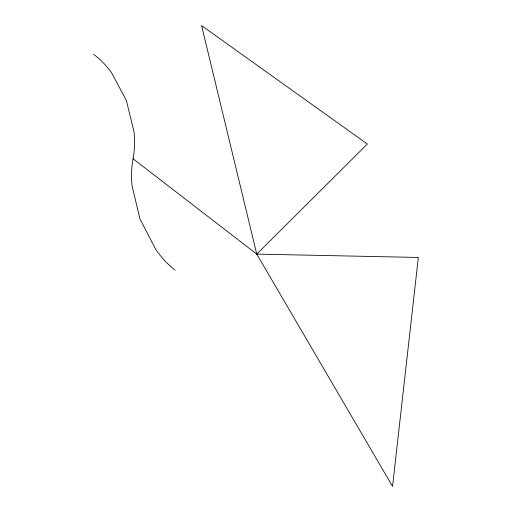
<?xml version="1.0" encoding="UTF-8"?>
<svg xmlns="http://www.w3.org/2000/svg" width="512" height="512" viewBox="0 0 512 512"><rect width="100%" height="100%" fill="white"/><g stroke="black" fill="none" stroke-linecap="round" stroke-linejoin="round"><path stroke-width="0.77" d="M256.762 254.106L367.354 144.032L201.581 25.6L256.762 254.106L392.55 486.4L418.336 257.446L256.762 254.106L133.062 158.778A97.664 90.131 -37.6 0 0 133.997 131.77L126.342 100.397L111.45 72.55A97.024 89.082 -36.5 0 0 93.664 54.355M133.062 158.778A99.808 95.661 -19.7 0 0 132.122 186.163L140.006 219.066L155.802 249.478A100.442 96.877 -19.1 0 0 175.098 270.176"/></g></svg>
